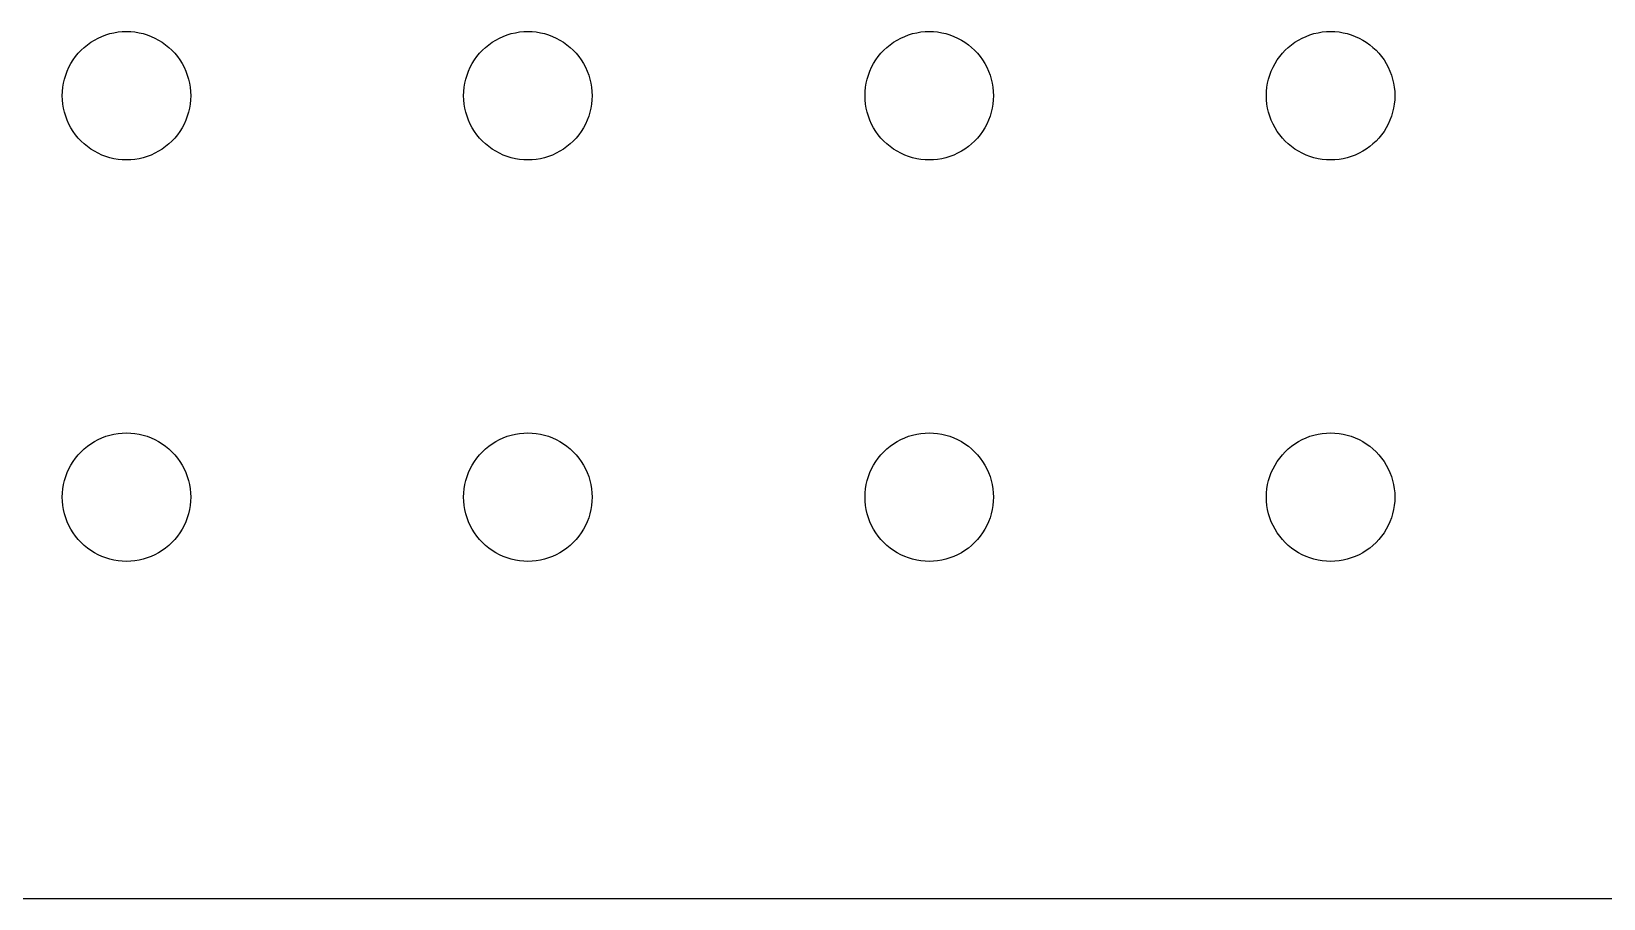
# Model space of a CAD drawing. Header units: metres. Extents: x -80 to 80, y -50 to 50.
# Drawn here: x -42.37 to -3.2, y -50 to -28.4 of the extents above; entities that cross this region are included whole.
import ezdxf

# ---------------------------------------------------------------- set-up
doc = ezdxf.new("R2010")
doc.units = ezdxf.units.M

msp = doc.modelspace()

# ---------------------------------------------------------------- linework, layer by layer
for p, q in [((-40.8, -28.6143), (-40.7077, -28.565)), ((-40.7077, -28.565), (-40.6123, -28.5218)), ((-40.6123, -28.5218), (-40.5143, -28.4849)), ((-40.5143, -28.4849), (-40.4141, -28.4545)), ((-40.4141, -28.4545), (-40.3121, -28.4307)), ((-40.3121, -28.4307), (-40.2088, -28.4137)), ((-40.2088, -28.4137), (-40.1046, -28.4034)), ((-40.1046, -28.4034), (-40, -28.4)), ((-40, -28.4), (-39.8953, -28.4034)), ((-39.8953, -28.4034), (-39.7912, -28.4137)), ((-39.7912, -28.4137), (-39.6879, -28.4307)), ((-39.6879, -28.4307), (-39.5859, -28.4545)), ((-39.5859, -28.4545), (-39.4857, -28.4849)), ((-39.4857, -28.4849), (-39.3877, -28.5218)), ((-39.3877, -28.5218), (-39.2923, -28.565)), ((-39.2923, -28.565), (-39.2, -28.6143)), ((-30.8, -28.6143), (-30.7077, -28.565)), ((-30.7077, -28.565), (-30.6123, -28.5218)), ((-30.6123, -28.5218), (-30.5143, -28.4849)), ((-30.5143, -28.4849), (-30.4141, -28.4545)), ((-30.4141, -28.4545), (-30.3121, -28.4307)), ((-30.3121, -28.4307), (-30.2088, -28.4137)), ((-30.2088, -28.4137), (-30.1046, -28.4034)), ((-30.1046, -28.4034), (-30, -28.4)), ((-30, -28.4), (-29.8953, -28.4034)), ((-29.8953, -28.4034), (-29.7912, -28.4137)), ((-29.7912, -28.4137), (-29.6879, -28.4307)), ((-29.6879, -28.4307), (-29.5859, -28.4545)), ((-29.5859, -28.4545), (-29.4857, -28.4849)), ((-29.4857, -28.4849), (-29.3877, -28.5218)), ((-29.3877, -28.5218), (-29.2923, -28.565)), ((-29.2923, -28.565), (-29.2, -28.6143)), ((-20.8, -28.6143), (-20.7077, -28.565)), ((-20.7077, -28.565), (-20.6123, -28.5218)), ((-20.6123, -28.5218), (-20.5143, -28.4849)), ((-20.5143, -28.4849), (-20.4141, -28.4545)), ((-20.4141, -28.4545), (-20.3121, -28.4307)), ((-20.3121, -28.4307), (-20.2088, -28.4137)), ((-20.2088, -28.4137), (-20.1046, -28.4034)), ((-20.1046, -28.4034), (-20, -28.4)), ((-20, -28.4), (-19.8953, -28.4034)), ((-19.8953, -28.4034), (-19.7912, -28.4137)), ((-19.7912, -28.4137), (-19.6879, -28.4307)), ((-19.6879, -28.4307), (-19.5859, -28.4545)), ((-19.5859, -28.4545), (-19.4857, -28.4849)), ((-19.4857, -28.4849), (-19.3877, -28.5218)), ((-19.3877, -28.5218), (-19.2923, -28.565)), ((-19.2923, -28.565), (-19.2, -28.6143)), ((-10.8, -28.6143), (-10.7077, -28.565)), ((-10.7077, -28.565), (-10.6123, -28.5218)), ((-10.6123, -28.5218), (-10.5143, -28.4849)), ((-10.5143, -28.4849), (-10.4141, -28.4545)), ((-10.4141, -28.4545), (-10.3121, -28.4307)), ((-10.3121, -28.4307), (-10.2088, -28.4137)), ((-10.2088, -28.4137), (-10.1046, -28.4034)), ((-10.1046, -28.4034), (-10, -28.4)), ((-10, -28.4), (-9.89534, -28.4034)), ((-9.89534, -28.4034), (-9.79115, -28.4137)), ((-9.79115, -28.4137), (-9.68785, -28.4307)), ((-9.68785, -28.4307), (-9.58588, -28.4545)), ((-9.58588, -28.4545), (-9.48569, -28.4849)), ((-9.48569, -28.4849), (-9.3877, -28.5218)), ((-9.3877, -28.5218), (-9.29233, -28.565)), ((-9.29233, -28.565), (-9.2, -28.6143)), ((-41.2694, -29.026), (-41.2029, -28.945)), ((-41.2029, -28.945), (-41.1314, -28.8686)), ((-41.1314, -28.8686), (-41.0549, -28.797)), ((-41.0549, -28.797), (-40.974, -28.7306)), ((-40.974, -28.7306), (-40.8889, -28.6696)), ((-40.8889, -28.6696), (-40.8, -28.6143)), ((-39.2, -28.6143), (-39.1111, -28.6696)), ((-39.1111, -28.6696), (-39.026, -28.7306)), ((-39.026, -28.7306), (-38.945, -28.797)), ((-38.945, -28.797), (-38.8686, -28.8686)), ((-38.8686, -28.8686), (-38.797, -28.945)), ((-38.797, -28.945), (-38.7306, -29.026)), ((-31.2694, -29.026), (-31.2029, -28.945)), ((-31.2029, -28.945), (-31.1314, -28.8686)), ((-31.1314, -28.8686), (-31.0549, -28.797)), ((-31.0549, -28.797), (-30.974, -28.7306)), ((-30.974, -28.7306), (-30.8889, -28.6696)), ((-30.8889, -28.6696), (-30.8, -28.6143)), ((-29.2, -28.6143), (-29.1111, -28.6696)), ((-29.1111, -28.6696), (-29.026, -28.7306)), ((-29.026, -28.7306), (-28.945, -28.797)), ((-28.945, -28.797), (-28.8686, -28.8686)), ((-28.8686, -28.8686), (-28.797, -28.945)), ((-28.797, -28.945), (-28.7306, -29.026)), ((-21.2694, -29.026), (-21.2029, -28.945)), ((-21.2029, -28.945), (-21.1314, -28.8686)), ((-21.1314, -28.8686), (-21.0549, -28.797)), ((-21.0549, -28.797), (-20.974, -28.7306)), ((-20.974, -28.7306), (-20.8889, -28.6696)), ((-20.8889, -28.6696), (-20.8, -28.6143)), ((-19.2, -28.6143), (-19.1111, -28.6696)), ((-19.1111, -28.6696), (-19.026, -28.7306)), ((-19.026, -28.7306), (-18.945, -28.797)), ((-18.945, -28.797), (-18.8686, -28.8686)), ((-18.8686, -28.8686), (-18.797, -28.945)), ((-18.797, -28.945), (-18.7306, -29.026)), ((-11.2694, -29.026), (-11.2029, -28.945)), ((-11.2029, -28.945), (-11.1314, -28.8686)), ((-11.1314, -28.8686), (-11.0549, -28.797)), ((-11.0549, -28.797), (-10.974, -28.7306)), ((-10.974, -28.7306), (-10.8889, -28.6696)), ((-10.8889, -28.6696), (-10.8, -28.6143)), ((-9.2, -28.6143), (-9.11108, -28.6696)), ((-9.11108, -28.6696), (-9.02597, -28.7306)), ((-9.02597, -28.7306), (-8.94504, -28.797)), ((-8.94504, -28.797), (-8.86862, -28.8686)), ((-8.86862, -28.8686), (-8.79704, -28.945)), ((-8.79704, -28.945), (-8.73062, -29.026)), ((-41.4782, -29.3877), (-41.435, -29.2923)), ((-41.435, -29.2923), (-41.3856, -29.2)), ((-41.3856, -29.2), (-41.3303, -29.1111)), ((-41.3303, -29.1111), (-41.2694, -29.026)), ((-38.7306, -29.026), (-38.6696, -29.1111)), ((-38.6696, -29.1111), (-38.6143, -29.2)), ((-38.6143, -29.2), (-38.565, -29.2923)), ((-38.565, -29.2923), (-38.5218, -29.3877)), ((-31.4782, -29.3877), (-31.435, -29.2923)), ((-31.435, -29.2923), (-31.3856, -29.2)), ((-31.3856, -29.2), (-31.3303, -29.1111)), ((-31.3303, -29.1111), (-31.2694, -29.026)), ((-28.7306, -29.026), (-28.6696, -29.1111)), ((-28.6696, -29.1111), (-28.6143, -29.2)), ((-28.6143, -29.2), (-28.565, -29.2923)), ((-28.565, -29.2923), (-28.5218, -29.3877)), ((-21.4782, -29.3877), (-21.435, -29.2923)), ((-21.435, -29.2923), (-21.3856, -29.2)), ((-21.3856, -29.2), (-21.3303, -29.1111)), ((-21.3303, -29.1111), (-21.2694, -29.026)), ((-18.7306, -29.026), (-18.6696, -29.1111)), ((-18.6696, -29.1111), (-18.6143, -29.2)), ((-18.6143, -29.2), (-18.565, -29.2923)), ((-18.565, -29.2923), (-18.5218, -29.3877)), ((-11.4782, -29.3877), (-11.435, -29.2923)), ((-11.435, -29.2923), (-11.3856, -29.2)), ((-11.3856, -29.2), (-11.3303, -29.1111)), ((-11.3303, -29.1111), (-11.2694, -29.026)), ((-8.73062, -29.026), (-8.66965, -29.1111)), ((-8.66965, -29.1111), (-8.61435, -29.2)), ((-8.61435, -29.2), (-8.565, -29.2923)), ((-8.565, -29.2923), (-8.52179, -29.3877)), ((-41.5863, -29.7912), (-41.5692, -29.6879)), ((-41.5692, -29.6879), (-41.5455, -29.5859)), ((-41.5455, -29.5859), (-41.5151, -29.4857)), ((-41.5151, -29.4857), (-41.4782, -29.3877)), ((-38.5218, -29.3877), (-38.4849, -29.4857)), ((-38.4849, -29.4857), (-38.4545, -29.5859)), ((-38.4545, -29.5859), (-38.4307, -29.6879)), ((-38.4307, -29.6879), (-38.4137, -29.7912)), ((-31.5863, -29.7912), (-31.5692, -29.6879)), ((-31.5692, -29.6879), (-31.5455, -29.5859)), ((-31.5455, -29.5859), (-31.5151, -29.4857)), ((-31.5151, -29.4857), (-31.4782, -29.3877)), ((-28.5218, -29.3877), (-28.4849, -29.4857)), ((-28.4849, -29.4857), (-28.4545, -29.5859)), ((-28.4545, -29.5859), (-28.4307, -29.6879)), ((-28.4307, -29.6879), (-28.4137, -29.7912)), ((-21.5863, -29.7912), (-21.5692, -29.6879)), ((-21.5692, -29.6879), (-21.5455, -29.5859)), ((-21.5455, -29.5859), (-21.5151, -29.4857)), ((-21.5151, -29.4857), (-21.4782, -29.3877)), ((-18.5218, -29.3877), (-18.4849, -29.4857)), ((-18.4849, -29.4857), (-18.4545, -29.5859)), ((-18.4545, -29.5859), (-18.4307, -29.6879)), ((-18.4307, -29.6879), (-18.4137, -29.7912)), ((-11.5863, -29.7912), (-11.5692, -29.6879)), ((-11.5692, -29.6879), (-11.5455, -29.5859)), ((-11.5455, -29.5859), (-11.5151, -29.4857)), ((-11.5151, -29.4857), (-11.4782, -29.3877)), ((-8.52179, -29.3877), (-8.48491, -29.4857)), ((-8.48491, -29.4857), (-8.45451, -29.5859)), ((-8.45451, -29.5859), (-8.43074, -29.6879)), ((-8.43074, -29.6879), (-8.41368, -29.7912)), ((-41.6, -30), (-41.5966, -29.8953)), ((-41.5966, -30.1046), (-41.6, -30)), ((-41.5966, -29.8953), (-41.5863, -29.7912)), ((-41.5863, -30.2088), (-41.5966, -30.1046)), ((-38.4137, -29.7912), (-38.4034, -29.8953)), ((-38.4034, -30.1046), (-38.4137, -30.2088)), ((-38.4034, -29.8953), (-38.4, -30)), ((-38.4, -30), (-38.4034, -30.1046)), ((-31.6, -30), (-31.5966, -29.8953)), ((-31.5966, -30.1046), (-31.6, -30)), ((-31.5966, -29.8953), (-31.5863, -29.7912)), ((-31.5863, -30.2088), (-31.5966, -30.1046)), ((-28.4137, -29.7912), (-28.4034, -29.8953)), ((-28.4034, -30.1046), (-28.4137, -30.2088)), ((-28.4034, -29.8953), (-28.4, -30)), ((-28.4, -30), (-28.4034, -30.1046)), ((-21.6, -30), (-21.5966, -29.8953)), ((-21.5966, -30.1046), (-21.6, -30)), ((-21.5966, -29.8953), (-21.5863, -29.7912)), ((-21.5863, -30.2088), (-21.5966, -30.1046)), ((-18.4137, -29.7912), (-18.4034, -29.8953)), ((-18.4034, -30.1046), (-18.4137, -30.2088)), ((-18.4034, -29.8953), (-18.4, -30)), ((-18.4, -30), (-18.4034, -30.1046)), ((-11.6, -30), (-11.5966, -29.8953)), ((-11.5966, -30.1046), (-11.6, -30)), ((-11.5966, -29.8953), (-11.5863, -29.7912)), ((-11.5863, -30.2088), (-11.5966, -30.1046)), ((-8.41368, -29.7912), (-8.40341, -29.8953)), ((-8.40341, -30.1046), (-8.41368, -30.2088)), ((-8.40341, -29.8953), (-8.39999, -30)), ((-8.39999, -30), (-8.40341, -30.1046)), ((-41.5692, -30.3121), (-41.5863, -30.2088)), ((-41.5455, -30.4141), (-41.5692, -30.3121)), ((-41.5151, -30.5143), (-41.5455, -30.4141)), ((-41.4782, -30.6123), (-41.5151, -30.5143)), ((-38.4849, -30.5143), (-38.5218, -30.6123)), ((-38.4545, -30.4141), (-38.4849, -30.5143)), ((-38.4307, -30.3121), (-38.4545, -30.4141)), ((-38.4137, -30.2088), (-38.4307, -30.3121)), ((-31.5692, -30.3121), (-31.5863, -30.2088)), ((-31.5455, -30.4141), (-31.5692, -30.3121)), ((-31.5151, -30.5143), (-31.5455, -30.4141)), ((-31.4782, -30.6123), (-31.5151, -30.5143)), ((-28.4849, -30.5143), (-28.5218, -30.6123)), ((-28.4545, -30.4141), (-28.4849, -30.5143)), ((-28.4307, -30.3121), (-28.4545, -30.4141)), ((-28.4137, -30.2088), (-28.4307, -30.3121)), ((-21.5692, -30.3121), (-21.5863, -30.2088)), ((-21.5455, -30.4141), (-21.5692, -30.3121)), ((-21.5151, -30.5143), (-21.5455, -30.4141)), ((-21.4782, -30.6123), (-21.5151, -30.5143)), ((-18.4849, -30.5143), (-18.5218, -30.6123)), ((-18.4545, -30.4141), (-18.4849, -30.5143)), ((-18.4307, -30.3121), (-18.4545, -30.4141)), ((-18.4137, -30.2088), (-18.4307, -30.3121)), ((-11.5692, -30.3121), (-11.5863, -30.2088)), ((-11.5455, -30.4141), (-11.5692, -30.3121)), ((-11.5151, -30.5143), (-11.5455, -30.4141)), ((-11.4782, -30.6123), (-11.5151, -30.5143)), ((-8.48491, -30.5143), (-8.52179, -30.6123)), ((-8.45451, -30.4141), (-8.48491, -30.5143)), ((-8.43074, -30.3121), (-8.45451, -30.4141)), ((-8.41368, -30.2088), (-8.43074, -30.3121)), ((-41.435, -30.7077), (-41.4782, -30.6123)), ((-41.3856, -30.8), (-41.435, -30.7077)), ((-41.3303, -30.8889), (-41.3856, -30.8)), ((-41.2694, -30.974), (-41.3303, -30.8889)), ((-38.6696, -30.8889), (-38.7306, -30.974)), ((-38.6143, -30.8), (-38.6696, -30.8889)), ((-38.565, -30.7077), (-38.6143, -30.8)), ((-38.5218, -30.6123), (-38.565, -30.7077)), ((-31.435, -30.7077), (-31.4782, -30.6123)), ((-31.3856, -30.8), (-31.435, -30.7077)), ((-31.3303, -30.8889), (-31.3856, -30.8)), ((-31.2694, -30.974), (-31.3303, -30.8889)), ((-28.6696, -30.8889), (-28.7306, -30.974)), ((-28.6143, -30.8), (-28.6696, -30.8889)), ((-28.565, -30.7077), (-28.6143, -30.8)), ((-28.5218, -30.6123), (-28.565, -30.7077)), ((-21.435, -30.7077), (-21.4782, -30.6123)), ((-21.3856, -30.8), (-21.435, -30.7077)), ((-21.3303, -30.8889), (-21.3856, -30.8)), ((-21.2694, -30.974), (-21.3303, -30.8889)), ((-18.6696, -30.8889), (-18.7306, -30.974)), ((-18.6143, -30.8), (-18.6696, -30.8889)), ((-18.565, -30.7077), (-18.6143, -30.8)), ((-18.5218, -30.6123), (-18.565, -30.7077)), ((-11.435, -30.7077), (-11.4782, -30.6123)), ((-11.3856, -30.8), (-11.435, -30.7077)), ((-11.3303, -30.8889), (-11.3856, -30.8)), ((-11.2694, -30.974), (-11.3303, -30.8889)), ((-8.66965, -30.8889), (-8.73062, -30.974)), ((-8.61435, -30.8), (-8.66965, -30.8889)), ((-8.565, -30.7077), (-8.61435, -30.8)), ((-8.52179, -30.6123), (-8.565, -30.7077)), ((-41.2029, -31.0549), (-41.2694, -30.974)), ((-41.1314, -31.1314), (-41.2029, -31.0549)), ((-41.0549, -31.2029), (-41.1314, -31.1314)), ((-40.974, -31.2694), (-41.0549, -31.2029)), ((-40.8889, -31.3303), (-40.974, -31.2694)), ((-40.8, -31.3856), (-40.8889, -31.3303)), ((-39.1111, -31.3303), (-39.2, -31.3856)), ((-39.026, -31.2694), (-39.1111, -31.3303)), ((-38.945, -31.2029), (-39.026, -31.2694)), ((-38.8686, -31.1314), (-38.945, -31.2029)), ((-38.797, -31.0549), (-38.8686, -31.1314)), ((-38.7306, -30.974), (-38.797, -31.0549)), ((-31.2029, -31.0549), (-31.2694, -30.974)), ((-31.1314, -31.1314), (-31.2029, -31.0549)), ((-31.0549, -31.2029), (-31.1314, -31.1314)), ((-30.974, -31.2694), (-31.0549, -31.2029)), ((-30.8889, -31.3303), (-30.974, -31.2694)), ((-30.8, -31.3856), (-30.8889, -31.3303)), ((-29.1111, -31.3303), (-29.2, -31.3856)), ((-29.026, -31.2694), (-29.1111, -31.3303)), ((-28.945, -31.2029), (-29.026, -31.2694)), ((-28.8686, -31.1314), (-28.945, -31.2029)), ((-28.797, -31.0549), (-28.8686, -31.1314)), ((-28.7306, -30.974), (-28.797, -31.0549)), ((-21.2029, -31.0549), (-21.2694, -30.974)), ((-21.1314, -31.1314), (-21.2029, -31.0549)), ((-21.0549, -31.2029), (-21.1314, -31.1314)), ((-20.974, -31.2694), (-21.0549, -31.2029)), ((-20.8889, -31.3303), (-20.974, -31.2694)), ((-20.8, -31.3856), (-20.8889, -31.3303)), ((-19.1111, -31.3303), (-19.2, -31.3856)), ((-19.026, -31.2694), (-19.1111, -31.3303)), ((-18.945, -31.2029), (-19.026, -31.2694)), ((-18.8686, -31.1314), (-18.945, -31.2029)), ((-18.797, -31.0549), (-18.8686, -31.1314)), ((-18.7306, -30.974), (-18.797, -31.0549)), ((-11.2029, -31.0549), (-11.2694, -30.974)), ((-11.1314, -31.1314), (-11.2029, -31.0549)), ((-11.0549, -31.2029), (-11.1314, -31.1314)), ((-10.974, -31.2694), (-11.0549, -31.2029)), ((-10.8889, -31.3303), (-10.974, -31.2694)), ((-10.8, -31.3856), (-10.8889, -31.3303)), ((-9.11108, -31.3303), (-9.2, -31.3856)), ((-9.02597, -31.2694), (-9.11108, -31.3303)), ((-8.94504, -31.2029), (-9.02597, -31.2694)), ((-8.86862, -31.1314), (-8.94504, -31.2029)), ((-8.79704, -31.0549), (-8.86862, -31.1314)), ((-8.73062, -30.974), (-8.79704, -31.0549)), ((-40.7077, -31.435), (-40.8, -31.3856)), ((-40.6123, -31.4782), (-40.7077, -31.435)), ((-40.5143, -31.5151), (-40.6123, -31.4782)), ((-40.4141, -31.5455), (-40.5143, -31.5151)), ((-40.3121, -31.5692), (-40.4141, -31.5455)), ((-40.2088, -31.5863), (-40.3121, -31.5692)), ((-40.1046, -31.5966), (-40.2088, -31.5863)), ((-40, -31.6), (-40.1046, -31.5966)), ((-39.8953, -31.5966), (-40, -31.6)), ((-39.7912, -31.5863), (-39.8953, -31.5966)), ((-39.6879, -31.5692), (-39.7912, -31.5863)), ((-39.5859, -31.5455), (-39.6879, -31.5692)), ((-39.4857, -31.5151), (-39.5859, -31.5455)), ((-39.3877, -31.4782), (-39.4857, -31.5151)), ((-39.2923, -31.435), (-39.3877, -31.4782)), ((-39.2, -31.3856), (-39.2923, -31.435)), ((-30.7077, -31.435), (-30.8, -31.3856)), ((-30.6123, -31.4782), (-30.7077, -31.435)), ((-30.5143, -31.5151), (-30.6123, -31.4782)), ((-30.4141, -31.5455), (-30.5143, -31.5151)), ((-30.3121, -31.5692), (-30.4141, -31.5455)), ((-30.2088, -31.5863), (-30.3121, -31.5692)), ((-30.1046, -31.5966), (-30.2088, -31.5863)), ((-30, -31.6), (-30.1046, -31.5966)), ((-29.8953, -31.5966), (-30, -31.6)), ((-29.7912, -31.5863), (-29.8953, -31.5966)), ((-29.6879, -31.5692), (-29.7912, -31.5863)), ((-29.5859, -31.5455), (-29.6879, -31.5692)), ((-29.4857, -31.5151), (-29.5859, -31.5455)), ((-29.3877, -31.4782), (-29.4857, -31.5151)), ((-29.2923, -31.435), (-29.3877, -31.4782)), ((-29.2, -31.3856), (-29.2923, -31.435)), ((-20.7077, -31.435), (-20.8, -31.3856)), ((-20.6123, -31.4782), (-20.7077, -31.435)), ((-20.5143, -31.5151), (-20.6123, -31.4782)), ((-20.4141, -31.5455), (-20.5143, -31.5151)), ((-20.3121, -31.5692), (-20.4141, -31.5455)), ((-20.2088, -31.5863), (-20.3121, -31.5692)), ((-20.1046, -31.5966), (-20.2088, -31.5863)), ((-20, -31.6), (-20.1046, -31.5966)), ((-19.8953, -31.5966), (-20, -31.6)), ((-19.7912, -31.5863), (-19.8953, -31.5966)), ((-19.6879, -31.5692), (-19.7912, -31.5863)), ((-19.5859, -31.5455), (-19.6879, -31.5692)), ((-19.4857, -31.5151), (-19.5859, -31.5455)), ((-19.3877, -31.4782), (-19.4857, -31.5151)), ((-19.2923, -31.435), (-19.3877, -31.4782)), ((-19.2, -31.3856), (-19.2923, -31.435)), ((-10.7077, -31.435), (-10.8, -31.3856)), ((-10.6123, -31.4782), (-10.7077, -31.435)), ((-10.5143, -31.5151), (-10.6123, -31.4782)), ((-10.4141, -31.5455), (-10.5143, -31.5151)), ((-10.3121, -31.5692), (-10.4141, -31.5455)), ((-10.2088, -31.5863), (-10.3121, -31.5692)), ((-10.1046, -31.5966), (-10.2088, -31.5863)), ((-10, -31.6), (-10.1046, -31.5966)), ((-9.89534, -31.5966), (-10, -31.6)), ((-9.79115, -31.5863), (-9.89534, -31.5966)), ((-9.68785, -31.5692), (-9.79115, -31.5863)), ((-9.58588, -31.5455), (-9.68785, -31.5692)), ((-9.48569, -31.5151), (-9.58588, -31.5455)), ((-9.3877, -31.4782), (-9.48569, -31.5151)), ((-9.29233, -31.435), (-9.3877, -31.4782)), ((-9.2, -31.3856), (-9.29233, -31.435)), ((-41.0549, -38.797), (-40.974, -38.7306)), ((-40.974, -38.7306), (-40.8889, -38.6696)), ((-40.8889, -38.6696), (-40.8, -38.6143)), ((-40.8, -38.6143), (-40.7077, -38.565)), ((-40.7077, -38.565), (-40.6123, -38.5218)), ((-40.6123, -38.5218), (-40.5143, -38.4849)), ((-40.5143, -38.4849), (-40.4141, -38.4545)), ((-40.4141, -38.4545), (-40.3121, -38.4307)), ((-40.3121, -38.4307), (-40.2088, -38.4137)), ((-40.2088, -38.4137), (-40.1046, -38.4034)), ((-40.1046, -38.4034), (-40, -38.4)), ((-40, -38.4), (-39.8953, -38.4034)), ((-39.8953, -38.4034), (-39.7912, -38.4137)), ((-39.7912, -38.4137), (-39.6879, -38.4307)), ((-39.6879, -38.4307), (-39.5859, -38.4545)), ((-39.5859, -38.4545), (-39.4857, -38.4849)), ((-39.4857, -38.4849), (-39.3877, -38.5218)), ((-39.3877, -38.5218), (-39.2923, -38.565)), ((-39.2923, -38.565), (-39.2, -38.6143)), ((-39.2, -38.6143), (-39.1111, -38.6696)), ((-39.1111, -38.6696), (-39.026, -38.7306)), ((-39.026, -38.7306), (-38.945, -38.797)), ((-31.0549, -38.797), (-30.974, -38.7306)), ((-30.974, -38.7306), (-30.8889, -38.6696)), ((-30.8889, -38.6696), (-30.8, -38.6143)), ((-30.8, -38.6143), (-30.7077, -38.565)), ((-30.7077, -38.565), (-30.6123, -38.5218)), ((-30.6123, -38.5218), (-30.5143, -38.4849)), ((-30.5143, -38.4849), (-30.4141, -38.4545)), ((-30.4141, -38.4545), (-30.3121, -38.4307)), ((-30.3121, -38.4307), (-30.2088, -38.4137)), ((-30.2088, -38.4137), (-30.1046, -38.4034)), ((-30.1046, -38.4034), (-30, -38.4)), ((-30, -38.4), (-29.8953, -38.4034)), ((-29.8953, -38.4034), (-29.7912, -38.4137)), ((-29.7912, -38.4137), (-29.6879, -38.4307)), ((-29.6879, -38.4307), (-29.5859, -38.4545)), ((-29.5859, -38.4545), (-29.4857, -38.4849)), ((-29.4857, -38.4849), (-29.3877, -38.5218)), ((-29.3877, -38.5218), (-29.2923, -38.565)), ((-29.2923, -38.565), (-29.2, -38.6143)), ((-29.2, -38.6143), (-29.1111, -38.6696)), ((-29.1111, -38.6696), (-29.026, -38.7306)), ((-29.026, -38.7306), (-28.945, -38.797)), ((-21.0549, -38.797), (-20.974, -38.7306)), ((-20.974, -38.7306), (-20.8889, -38.6696)), ((-20.8889, -38.6696), (-20.8, -38.6143)), ((-20.8, -38.6143), (-20.7077, -38.565)), ((-20.7077, -38.565), (-20.6123, -38.5218)), ((-20.6123, -38.5218), (-20.5143, -38.4849)), ((-20.5143, -38.4849), (-20.4141, -38.4545)), ((-20.4141, -38.4545), (-20.3121, -38.4307)), ((-20.3121, -38.4307), (-20.2088, -38.4137)), ((-20.2088, -38.4137), (-20.1046, -38.4034)), ((-20.1046, -38.4034), (-20, -38.4)), ((-20, -38.4), (-19.8953, -38.4034)), ((-19.8953, -38.4034), (-19.7912, -38.4137)), ((-19.7912, -38.4137), (-19.6879, -38.4307)), ((-19.6879, -38.4307), (-19.5859, -38.4545)), ((-19.5859, -38.4545), (-19.4857, -38.4849)), ((-19.4857, -38.4849), (-19.3877, -38.5218)), ((-19.3877, -38.5218), (-19.2923, -38.565)), ((-19.2923, -38.565), (-19.2, -38.6143)), ((-19.2, -38.6143), (-19.1111, -38.6696)), ((-19.1111, -38.6696), (-19.026, -38.7306)), ((-19.026, -38.7306), (-18.945, -38.797)), ((-11.0549, -38.797), (-10.974, -38.7306)), ((-10.974, -38.7306), (-10.8889, -38.6696)), ((-10.8889, -38.6696), (-10.8, -38.6143)), ((-10.8, -38.6143), (-10.7077, -38.565)), ((-10.7077, -38.565), (-10.6123, -38.5218)), ((-10.6123, -38.5218), (-10.5143, -38.4849)), ((-10.5143, -38.4849), (-10.4141, -38.4545)), ((-10.4141, -38.4545), (-10.3121, -38.4307)), ((-10.3121, -38.4307), (-10.2088, -38.4137)), ((-10.2088, -38.4137), (-10.1046, -38.4034)), ((-10.1046, -38.4034), (-10, -38.4)), ((-10, -38.4), (-9.89534, -38.4034)), ((-9.89534, -38.4034), (-9.79115, -38.4137)), ((-9.79115, -38.4137), (-9.68785, -38.4307)), ((-9.68785, -38.4307), (-9.58588, -38.4545)), ((-9.58588, -38.4545), (-9.48569, -38.4849)), ((-9.48569, -38.4849), (-9.3877, -38.5218)), ((-9.3877, -38.5218), (-9.29233, -38.565)), ((-9.29233, -38.565), (-9.2, -38.6143)), ((-9.2, -38.6143), (-9.11108, -38.6696)), ((-9.11108, -38.6696), (-9.02597, -38.7306)), ((-9.02597, -38.7306), (-8.94504, -38.797)), ((-41.3856, -39.2), (-41.3303, -39.1111)), ((-41.3303, -39.1111), (-41.2694, -39.026)), ((-41.2694, -39.026), (-41.2029, -38.945)), ((-41.2029, -38.945), (-41.1314, -38.8686)), ((-41.1314, -38.8686), (-41.0549, -38.797)), ((-38.945, -38.797), (-38.8686, -38.8686)), ((-38.8686, -38.8686), (-38.797, -38.945)), ((-38.797, -38.945), (-38.7306, -39.026)), ((-38.7306, -39.026), (-38.6696, -39.1111)), ((-38.6696, -39.1111), (-38.6143, -39.2)), ((-31.3856, -39.2), (-31.3303, -39.1111)), ((-31.3303, -39.1111), (-31.2694, -39.026)), ((-31.2694, -39.026), (-31.2029, -38.945)), ((-31.2029, -38.945), (-31.1314, -38.8686)), ((-31.1314, -38.8686), (-31.0549, -38.797)), ((-28.945, -38.797), (-28.8686, -38.8686)), ((-28.8686, -38.8686), (-28.797, -38.945)), ((-28.797, -38.945), (-28.7306, -39.026)), ((-28.7306, -39.026), (-28.6696, -39.1111)), ((-28.6696, -39.1111), (-28.6143, -39.2)), ((-21.3856, -39.2), (-21.3303, -39.1111)), ((-21.3303, -39.1111), (-21.2694, -39.026)), ((-21.2694, -39.026), (-21.2029, -38.945)), ((-21.2029, -38.945), (-21.1314, -38.8686)), ((-21.1314, -38.8686), (-21.0549, -38.797)), ((-18.945, -38.797), (-18.8686, -38.8686)), ((-18.8686, -38.8686), (-18.797, -38.945)), ((-18.797, -38.945), (-18.7306, -39.026)), ((-18.7306, -39.026), (-18.6696, -39.1111)), ((-18.6696, -39.1111), (-18.6143, -39.2)), ((-11.3856, -39.2), (-11.3303, -39.1111)), ((-11.3303, -39.1111), (-11.2694, -39.026)), ((-11.2694, -39.026), (-11.2029, -38.945)), ((-11.2029, -38.945), (-11.1314, -38.8686)), ((-11.1314, -38.8686), (-11.0549, -38.797)), ((-8.94504, -38.797), (-8.86862, -38.8686)), ((-8.86862, -38.8686), (-8.79704, -38.945)), ((-8.79704, -38.945), (-8.73062, -39.026)), ((-8.73062, -39.026), (-8.66965, -39.1111)), ((-8.66965, -39.1111), (-8.61435, -39.2)), ((-41.5455, -39.5859), (-41.5151, -39.4857)), ((-41.5151, -39.4857), (-41.4782, -39.3877)), ((-41.4782, -39.3877), (-41.435, -39.2923)), ((-41.435, -39.2923), (-41.3856, -39.2)), ((-38.6143, -39.2), (-38.565, -39.2923)), ((-38.565, -39.2923), (-38.5218, -39.3877)), ((-38.5218, -39.3877), (-38.4849, -39.4857)), ((-38.4849, -39.4857), (-38.4545, -39.5859)), ((-31.5455, -39.5859), (-31.5151, -39.4857)), ((-31.5151, -39.4857), (-31.4782, -39.3877)), ((-31.4782, -39.3877), (-31.435, -39.2923)), ((-31.435, -39.2923), (-31.3856, -39.2)), ((-28.6143, -39.2), (-28.565, -39.2923)), ((-28.565, -39.2923), (-28.5218, -39.3877)), ((-28.5218, -39.3877), (-28.4849, -39.4857)), ((-28.4849, -39.4857), (-28.4545, -39.5859)), ((-21.5455, -39.5859), (-21.5151, -39.4857)), ((-21.5151, -39.4857), (-21.4782, -39.3877)), ((-21.4782, -39.3877), (-21.435, -39.2923)), ((-21.435, -39.2923), (-21.3856, -39.2)), ((-18.6143, -39.2), (-18.565, -39.2923)), ((-18.565, -39.2923), (-18.5218, -39.3877)), ((-18.5218, -39.3877), (-18.4849, -39.4857)), ((-18.4849, -39.4857), (-18.4545, -39.5859)), ((-11.5455, -39.5859), (-11.5151, -39.4857)), ((-11.5151, -39.4857), (-11.4782, -39.3877)), ((-11.4782, -39.3877), (-11.435, -39.2923)), ((-11.435, -39.2923), (-11.3856, -39.2)), ((-8.61435, -39.2), (-8.565, -39.2923)), ((-8.565, -39.2923), (-8.52179, -39.3877)), ((-8.52179, -39.3877), (-8.48491, -39.4857)), ((-8.48491, -39.4857), (-8.45451, -39.5859)), ((-41.6, -40), (-41.5966, -39.8953)), ((-41.5966, -39.8953), (-41.5863, -39.7912)), ((-41.5863, -39.7912), (-41.5692, -39.6879)), ((-41.5692, -39.6879), (-41.5455, -39.5859)), ((-38.4545, -39.5859), (-38.4307, -39.6879)), ((-38.4307, -39.6879), (-38.4137, -39.7912)), ((-38.4137, -39.7912), (-38.4034, -39.8953)), ((-38.4034, -39.8953), (-38.4, -40)), ((-31.6, -40), (-31.5966, -39.8953)), ((-31.5966, -39.8953), (-31.5863, -39.7912)), ((-31.5863, -39.7912), (-31.5692, -39.6879)), ((-31.5692, -39.6879), (-31.5455, -39.5859)), ((-28.4545, -39.5859), (-28.4307, -39.6879)), ((-28.4307, -39.6879), (-28.4137, -39.7912)), ((-28.4137, -39.7912), (-28.4034, -39.8953)), ((-28.4034, -39.8953), (-28.4, -40)), ((-21.6, -40), (-21.5966, -39.8953)), ((-21.5966, -39.8953), (-21.5863, -39.7912)), ((-21.5863, -39.7912), (-21.5692, -39.6879)), ((-21.5692, -39.6879), (-21.5455, -39.5859)), ((-18.4545, -39.5859), (-18.4307, -39.6879)), ((-18.4307, -39.6879), (-18.4137, -39.7912)), ((-18.4137, -39.7912), (-18.4034, -39.8953)), ((-18.4034, -39.8953), (-18.4, -40)), ((-11.6, -40), (-11.5966, -39.8953)), ((-11.5966, -39.8953), (-11.5863, -39.7912)), ((-11.5863, -39.7912), (-11.5692, -39.6879)), ((-11.5692, -39.6879), (-11.5455, -39.5859)), ((-8.45451, -39.5859), (-8.43074, -39.6879)), ((-8.43074, -39.6879), (-8.41368, -39.7912)), ((-8.41368, -39.7912), (-8.40341, -39.8953)), ((-8.40341, -39.8953), (-8.39999, -40)), ((-41.5966, -40.1046), (-41.6, -40)), ((-41.5863, -40.2088), (-41.5966, -40.1046)), ((-41.5692, -40.3121), (-41.5863, -40.2088)), ((-41.5455, -40.4141), (-41.5692, -40.3121)), ((-38.4307, -40.3121), (-38.4545, -40.4141)), ((-38.4137, -40.2088), (-38.4307, -40.3121)), ((-38.4034, -40.1046), (-38.4137, -40.2088)), ((-38.4, -40), (-38.4034, -40.1046)), ((-31.5966, -40.1046), (-31.6, -40)), ((-31.5863, -40.2088), (-31.5966, -40.1046)), ((-31.5692, -40.3121), (-31.5863, -40.2088)), ((-31.5455, -40.4141), (-31.5692, -40.3121)), ((-28.4307, -40.3121), (-28.4545, -40.4141)), ((-28.4137, -40.2088), (-28.4307, -40.3121)), ((-28.4034, -40.1046), (-28.4137, -40.2088)), ((-28.4, -40), (-28.4034, -40.1046)), ((-21.5966, -40.1046), (-21.6, -40)), ((-21.5863, -40.2088), (-21.5966, -40.1046)), ((-21.5692, -40.3121), (-21.5863, -40.2088)), ((-21.5455, -40.4141), (-21.5692, -40.3121)), ((-18.4307, -40.3121), (-18.4545, -40.4141)), ((-18.4137, -40.2088), (-18.4307, -40.3121)), ((-18.4034, -40.1046), (-18.4137, -40.2088)), ((-18.4, -40), (-18.4034, -40.1046)), ((-11.5966, -40.1046), (-11.6, -40)), ((-11.5863, -40.2088), (-11.5966, -40.1046)), ((-11.5692, -40.3121), (-11.5863, -40.2088)), ((-11.5455, -40.4141), (-11.5692, -40.3121)), ((-8.43074, -40.3121), (-8.45451, -40.4141)), ((-8.41368, -40.2088), (-8.43074, -40.3121)), ((-8.40341, -40.1046), (-8.41368, -40.2088)), ((-8.39999, -40), (-8.40341, -40.1046)), ((-41.5151, -40.5143), (-41.5455, -40.4141)), ((-41.4782, -40.6123), (-41.5151, -40.5143)), ((-41.435, -40.7077), (-41.4782, -40.6123)), ((-41.3856, -40.8), (-41.435, -40.7077)), ((-38.565, -40.7077), (-38.6143, -40.8)), ((-38.5218, -40.6123), (-38.565, -40.7077)), ((-38.4849, -40.5143), (-38.5218, -40.6123)), ((-38.4545, -40.4141), (-38.4849, -40.5143)), ((-31.5151, -40.5143), (-31.5455, -40.4141)), ((-31.4782, -40.6123), (-31.5151, -40.5143)), ((-31.435, -40.7077), (-31.4782, -40.6123)), ((-31.3856, -40.8), (-31.435, -40.7077)), ((-28.565, -40.7077), (-28.6143, -40.8)), ((-28.5218, -40.6123), (-28.565, -40.7077)), ((-28.4849, -40.5143), (-28.5218, -40.6123)), ((-28.4545, -40.4141), (-28.4849, -40.5143)), ((-21.5151, -40.5143), (-21.5455, -40.4141)), ((-21.4782, -40.6123), (-21.5151, -40.5143)), ((-21.435, -40.7077), (-21.4782, -40.6123)), ((-21.3856, -40.8), (-21.435, -40.7077)), ((-18.565, -40.7077), (-18.6143, -40.8)), ((-18.5218, -40.6123), (-18.565, -40.7077)), ((-18.4849, -40.5143), (-18.5218, -40.6123)), ((-18.4545, -40.4141), (-18.4849, -40.5143)), ((-11.5151, -40.5143), (-11.5455, -40.4141)), ((-11.4782, -40.6123), (-11.5151, -40.5143)), ((-11.435, -40.7077), (-11.4782, -40.6123)), ((-11.3856, -40.8), (-11.435, -40.7077)), ((-8.565, -40.7077), (-8.61435, -40.8)), ((-8.52179, -40.6123), (-8.565, -40.7077)), ((-8.48491, -40.5143), (-8.52179, -40.6123)), ((-8.45451, -40.4141), (-8.48491, -40.5143)), ((-41.3303, -40.8889), (-41.3856, -40.8)), ((-41.2694, -40.974), (-41.3303, -40.8889)), ((-41.2029, -41.0549), (-41.2694, -40.974)), ((-41.1314, -41.1314), (-41.2029, -41.0549)), ((-38.797, -41.0549), (-38.8686, -41.1314)), ((-38.7306, -40.974), (-38.797, -41.0549)), ((-38.6696, -40.8889), (-38.7306, -40.974)), ((-38.6143, -40.8), (-38.6696, -40.8889)), ((-31.3303, -40.8889), (-31.3856, -40.8)), ((-31.2694, -40.974), (-31.3303, -40.8889)), ((-31.2029, -41.0549), (-31.2694, -40.974)), ((-31.1314, -41.1314), (-31.2029, -41.0549)), ((-28.797, -41.0549), (-28.8686, -41.1314)), ((-28.7306, -40.974), (-28.797, -41.0549)), ((-28.6696, -40.8889), (-28.7306, -40.974)), ((-28.6143, -40.8), (-28.6696, -40.8889)), ((-21.3303, -40.8889), (-21.3856, -40.8)), ((-21.2694, -40.974), (-21.3303, -40.8889)), ((-21.2029, -41.0549), (-21.2694, -40.974)), ((-21.1314, -41.1314), (-21.2029, -41.0549)), ((-18.797, -41.0549), (-18.8686, -41.1314)), ((-18.7306, -40.974), (-18.797, -41.0549)), ((-18.6696, -40.8889), (-18.7306, -40.974)), ((-18.6143, -40.8), (-18.6696, -40.8889)), ((-11.3303, -40.8889), (-11.3856, -40.8)), ((-11.2694, -40.974), (-11.3303, -40.8889)), ((-11.2029, -41.0549), (-11.2694, -40.974)), ((-11.1314, -41.1314), (-11.2029, -41.0549)), ((-8.79704, -41.0549), (-8.86862, -41.1314)), ((-8.73062, -40.974), (-8.79704, -41.0549)), ((-8.66965, -40.8889), (-8.73062, -40.974)), ((-8.61435, -40.8), (-8.66965, -40.8889)), ((-41.0549, -41.2029), (-41.1314, -41.1314)), ((-40.974, -41.2694), (-41.0549, -41.2029)), ((-40.8889, -41.3303), (-40.974, -41.2694)), ((-40.8, -41.3856), (-40.8889, -41.3303)), ((-40.7077, -41.435), (-40.8, -41.3856)), ((-40.6123, -41.4782), (-40.7077, -41.435)), ((-40.5143, -41.5151), (-40.6123, -41.4782)), ((-40.4141, -41.5455), (-40.5143, -41.5151)), ((-39.4857, -41.5151), (-39.5859, -41.5455)), ((-39.3877, -41.4782), (-39.4857, -41.5151)), ((-39.2923, -41.435), (-39.3877, -41.4782)), ((-39.2, -41.3856), (-39.2923, -41.435)), ((-39.1111, -41.3303), (-39.2, -41.3856)), ((-39.026, -41.2694), (-39.1111, -41.3303)), ((-38.945, -41.2029), (-39.026, -41.2694)), ((-38.8686, -41.1314), (-38.945, -41.2029)), ((-31.0549, -41.2029), (-31.1314, -41.1314)), ((-30.974, -41.2694), (-31.0549, -41.2029)), ((-30.8889, -41.3303), (-30.974, -41.2694)), ((-30.8, -41.3856), (-30.8889, -41.3303)), ((-30.7077, -41.435), (-30.8, -41.3856)), ((-30.6123, -41.4782), (-30.7077, -41.435)), ((-30.5143, -41.5151), (-30.6123, -41.4782)), ((-30.4141, -41.5455), (-30.5143, -41.5151)), ((-29.4857, -41.5151), (-29.5859, -41.5455)), ((-29.3877, -41.4782), (-29.4857, -41.5151)), ((-29.2923, -41.435), (-29.3877, -41.4782)), ((-29.2, -41.3856), (-29.2923, -41.435)), ((-29.1111, -41.3303), (-29.2, -41.3856)), ((-29.026, -41.2694), (-29.1111, -41.3303)), ((-28.945, -41.2029), (-29.026, -41.2694)), ((-28.8686, -41.1314), (-28.945, -41.2029)), ((-21.0549, -41.2029), (-21.1314, -41.1314)), ((-20.974, -41.2694), (-21.0549, -41.2029)), ((-20.8889, -41.3303), (-20.974, -41.2694)), ((-20.8, -41.3856), (-20.8889, -41.3303)), ((-20.7077, -41.435), (-20.8, -41.3856)), ((-20.6123, -41.4782), (-20.7077, -41.435)), ((-20.5143, -41.5151), (-20.6123, -41.4782)), ((-20.4141, -41.5455), (-20.5143, -41.5151)), ((-19.4857, -41.5151), (-19.5859, -41.5455)), ((-19.3877, -41.4782), (-19.4857, -41.5151)), ((-19.2923, -41.435), (-19.3877, -41.4782)), ((-19.2, -41.3856), (-19.2923, -41.435)), ((-19.1111, -41.3303), (-19.2, -41.3856)), ((-19.026, -41.2694), (-19.1111, -41.3303)), ((-18.945, -41.2029), (-19.026, -41.2694)), ((-18.8686, -41.1314), (-18.945, -41.2029)), ((-11.0549, -41.2029), (-11.1314, -41.1314)), ((-10.974, -41.2694), (-11.0549, -41.2029)), ((-10.8889, -41.3303), (-10.974, -41.2694)), ((-10.8, -41.3856), (-10.8889, -41.3303)), ((-10.7077, -41.435), (-10.8, -41.3856)), ((-10.6123, -41.4782), (-10.7077, -41.435)), ((-10.5143, -41.5151), (-10.6123, -41.4782)), ((-10.4141, -41.5455), (-10.5143, -41.5151)), ((-9.48569, -41.5151), (-9.58588, -41.5455)), ((-9.3877, -41.4782), (-9.48569, -41.5151)), ((-9.29233, -41.435), (-9.3877, -41.4782)), ((-9.2, -41.3856), (-9.29233, -41.435)), ((-9.11108, -41.3303), (-9.2, -41.3856)), ((-9.02597, -41.2694), (-9.11108, -41.3303)), ((-8.94504, -41.2029), (-9.02597, -41.2694)), ((-8.86862, -41.1314), (-8.94504, -41.2029)), ((-40.3121, -41.5692), (-40.4141, -41.5455)), ((-40.2088, -41.5863), (-40.3121, -41.5692)), ((-40.1046, -41.5966), (-40.2088, -41.5863)), ((-40, -41.6), (-40.1046, -41.5966)), ((-39.8953, -41.5966), (-40, -41.6)), ((-39.7912, -41.5863), (-39.8953, -41.5966)), ((-39.6879, -41.5692), (-39.7912, -41.5863)), ((-39.5859, -41.5455), (-39.6879, -41.5692)), ((-30.3121, -41.5692), (-30.4141, -41.5455)), ((-30.2088, -41.5863), (-30.3121, -41.5692)), ((-30.1046, -41.5966), (-30.2088, -41.5863)), ((-30, -41.6), (-30.1046, -41.5966)), ((-29.8953, -41.5966), (-30, -41.6)), ((-29.7912, -41.5863), (-29.8953, -41.5966)), ((-29.6879, -41.5692), (-29.7912, -41.5863)), ((-29.5859, -41.5455), (-29.6879, -41.5692)), ((-20.3121, -41.5692), (-20.4141, -41.5455)), ((-20.2088, -41.5863), (-20.3121, -41.5692)), ((-20.1046, -41.5966), (-20.2088, -41.5863)), ((-20, -41.6), (-20.1046, -41.5966)), ((-19.8953, -41.5966), (-20, -41.6)), ((-19.7912, -41.5863), (-19.8953, -41.5966)), ((-19.6879, -41.5692), (-19.7912, -41.5863)), ((-19.5859, -41.5455), (-19.6879, -41.5692)), ((-10.3121, -41.5692), (-10.4141, -41.5455)), ((-10.2088, -41.5863), (-10.3121, -41.5692)), ((-10.1046, -41.5966), (-10.2088, -41.5863)), ((-10, -41.6), (-10.1046, -41.5966)), ((-9.89534, -41.5966), (-10, -41.6)), ((-9.79115, -41.5863), (-9.89534, -41.5966)), ((-9.68785, -41.5692), (-9.79115, -41.5863)), ((-9.58588, -41.5455), (-9.68785, -41.5692)), ((-80, -50), (80, -50))]:
    msp.add_line(p, q)

doc.saveas('drawing.dxf')
